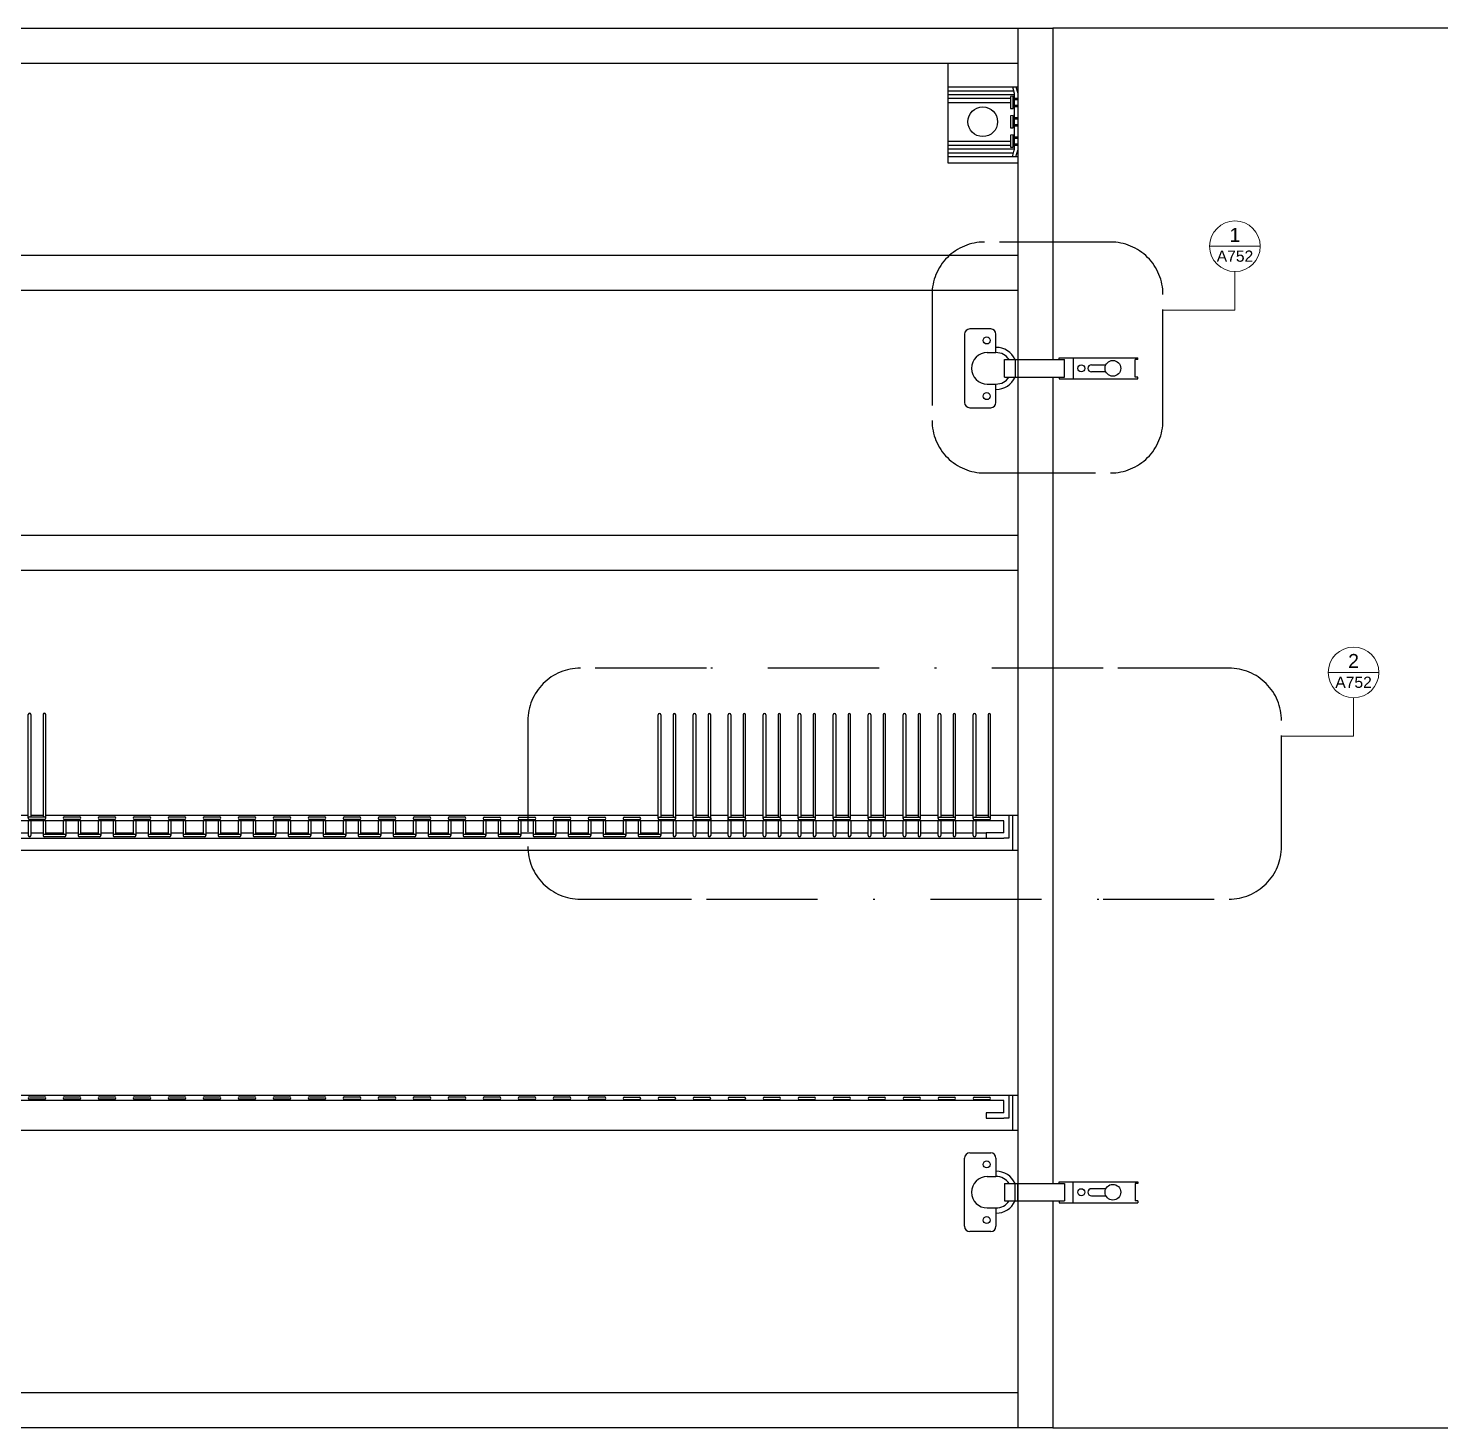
# Model space of a CAD drawing. Header units: millimetres. Extents: x 6384 to 7139, y 3709 to 4012.
# Drawn here: x 6524.3 to 6605, y 3715.3 to 3795.3 of the extents above; entities that cross this region are included whole.
import ezdxf
from ezdxf.enums import TextEntityAlignment as Align

# ---------------------------------------------------------------- set-up
doc = ezdxf.new("R2010")
doc.units = ezdxf.units.MM
doc.linetypes.add('TRATTOPUNTO', pattern=[25.4, 12.7, -6.35, 0, -6.35])
doc.layers.add('A-ANNO-SYMB', color=3, linetype='Continuous', lineweight=15)
for name, color, linetype in [('linee sezionate', 5, 'Continuous'), ('prospetti', 2, 'Continuous'), ('simboli tratteggiati', 1, 'Continuous'), ('viti', 4, 'Continuous')]:
    doc.layers.add(name, color=color, linetype=linetype)
doc.styles.add('ARIAL', font='arial.ttf')
doc.styles.get("Standard").update_dxf_attribs({"font": 'arial.ttf'})

# ---------------------------------------------------------------- blocks, each defined once
blk = doc.blocks.new('DETAGLI')
at = {"layer": 'A-ANNO-SYMB', "linetype": 'Continuous'}
blk.add_line((486.66, 356.17), (504.76, 356.17), dxfattribs=at)
blk.add_circle((495.71, 356.17), 9.05, dxfattribs=at)
for tag, p in [('TAVOLA', (495.71, 362.76)), ('SEZIONE', (495.71, 354.67))]:
    blk.add_attdef(tag, text='', height=5, dxfattribs=at).set_placement(p, align=Align.TOP_CENTER)

msp = doc.modelspace()

# ---------------------------------------------------------------- linework, layer by layer
at = {"layer": 'A-ANNO-SYMB'}
for p, q in [((6593.228, 3781.354), (6593.228, 3779.154)), ((6593.228, 3779.154), (6589.113, 3779.154)), ((6600.004, 3756.995), (6600.004, 3754.795)), ((6600.004, 3754.795), (6595.889, 3754.795))]:
    msp.add_line(p, q, dxfattribs=at)
at = {"layer": 'linee sezionate'}
for p, q in [((6524.265, 3750.118), (6524.265, 3756.049)), ((6524.415, 3756.049), (6524.415, 3750.193)), ((6525.115, 3756.049), (6525.115, 3750.193)), ((6525.265, 3750.118), (6525.265, 3756.049)), ((6560.264, 3750.096), (6560.264, 3756.026)), ((6560.414, 3756.026), (6560.414, 3750.171)), ((6561.114, 3756.026), (6561.114, 3750.171)), ((6561.264, 3750.096), (6561.264, 3756.026)), ((6562.264, 3750.096), (6562.264, 3756.026)), ((6562.414, 3756.026), (6562.414, 3750.171)), ((6563.114, 3756.026), (6563.114, 3750.171)), ((6563.264, 3750.096), (6563.264, 3756.026)), ((6564.264, 3750.096), (6564.264, 3756.026)), ((6564.414, 3756.026), (6564.414, 3750.171)), ((6565.114, 3756.026), (6565.114, 3750.171)), ((6565.264, 3750.096), (6565.264, 3756.026)), ((6566.264, 3750.096), (6566.264, 3756.026)), ((6566.414, 3756.026), (6566.414, 3750.171)), ((6567.114, 3756.026), (6567.114, 3750.171)), ((6567.264, 3750.096), (6567.264, 3756.026)), ((6568.264, 3750.095), (6568.264, 3756.026)), ((6568.414, 3756.026), (6568.414, 3750.17)), ((6569.114, 3756.026), (6569.114, 3750.17)), ((6569.264, 3750.095), (6569.264, 3756.026)), ((6570.264, 3750.095), (6570.264, 3756.026)), ((6570.414, 3756.026), (6570.414, 3750.17)), ((6571.114, 3756.026), (6571.114, 3750.17)), ((6571.264, 3750.095), (6571.264, 3756.026)), ((6572.264, 3750.095), (6572.264, 3756.026)), ((6572.414, 3756.026), (6572.414, 3750.17)), ((6573.114, 3756.026), (6573.114, 3750.17)), ((6573.264, 3750.095), (6573.264, 3756.026)), ((6574.264, 3750.095), (6574.264, 3756.026)), ((6574.414, 3756.026), (6574.414, 3750.17)), ((6575.114, 3756.026), (6575.114, 3750.17)), ((6575.264, 3750.095), (6575.264, 3756.026)), ((6576.264, 3750.095), (6576.264, 3756.026)), ((6576.414, 3756.026), (6576.414, 3750.17)), ((6577.114, 3756.026), (6577.114, 3750.17)), ((6577.264, 3750.095), (6577.264, 3756.026)), ((6578.264, 3750.095), (6578.264, 3756.026)), ((6578.414, 3756.026), (6578.414, 3750.17)), ((6579.114, 3756.026), (6579.114, 3750.17)), ((6579.264, 3750.095), (6579.264, 3756.026)), ((6580.011, 3749.968), (6507.115, 3749.968)), ((6524.265, 3750.268), (6523.265, 3750.268)), ((6524.265, 3749.968), (6524.265, 3749.118)), ((6524.334, 3750.193), (6525.196, 3750.193)), ((6525.196, 3750.043), (6524.334, 3750.043)), ((6525.115, 3750.268), (6524.415, 3750.268)), ((6524.415, 3749.968), (6524.415, 3749.118)), ((6525.115, 3749.968), (6525.115, 3749.118)), ((6560.264, 3750.268), (6525.265, 3750.268)), ((6525.265, 3749.193), (6525.265, 3749.968)), ((6526.265, 3749.968), (6526.265, 3749.193)), ((6526.334, 3750.193), (6527.196, 3750.193)), ((6527.196, 3750.043), (6526.334, 3750.043)), ((6526.415, 3749.968), (6526.415, 3749.118)), ((6527.115, 3749.968), (6527.115, 3749.118)), ((6527.265, 3749.193), (6527.265, 3749.968)), ((6528.265, 3749.968), (6528.265, 3749.193)), ((6528.334, 3750.193), (6529.196, 3750.193)), ((6529.196, 3750.043), (6528.334, 3750.043)), ((6528.415, 3749.968), (6528.415, 3749.118)), ((6529.115, 3749.968), (6529.115, 3749.118)), ((6529.265, 3749.193), (6529.265, 3749.968)), ((6530.265, 3749.968), (6530.265, 3749.193)), ((6530.334, 3750.193), (6531.196, 3750.193)), ((6531.196, 3750.043), (6530.334, 3750.043)), ((6530.415, 3749.968), (6530.415, 3749.118)), ((6531.115, 3749.968), (6531.115, 3749.118)), ((6531.265, 3749.193), (6531.265, 3749.968)), ((6532.265, 3749.968), (6532.265, 3749.193)), ((6532.334, 3750.193), (6533.196, 3750.193)), ((6533.196, 3750.043), (6532.334, 3750.043)), ((6532.415, 3749.968), (6532.415, 3749.118)), ((6533.115, 3749.968), (6533.115, 3749.118)), ((6533.265, 3749.193), (6533.265, 3749.968)), ((6534.265, 3749.968), (6534.265, 3749.193)), ((6534.334, 3750.193), (6535.196, 3750.193)), ((6535.196, 3750.043), (6534.334, 3750.043)), ((6534.415, 3749.968), (6534.415, 3749.118)), ((6535.115, 3749.968), (6535.115, 3749.118)), ((6535.265, 3749.193), (6535.265, 3749.968)), ((6536.265, 3749.968), (6536.265, 3749.193)), ((6536.334, 3750.193), (6537.196, 3750.193)), ((6537.196, 3750.043), (6536.334, 3750.043)), ((6536.415, 3749.968), (6536.415, 3749.118)), ((6537.115, 3749.968), (6537.115, 3749.118)), ((6537.265, 3749.193), (6537.265, 3749.968)), ((6538.265, 3749.968), (6538.265, 3749.193)), ((6538.334, 3750.193), (6539.196, 3750.193)), ((6539.196, 3750.043), (6538.334, 3750.043)), ((6538.415, 3749.968), (6538.415, 3749.118)), ((6539.115, 3749.968), (6539.115, 3749.118)), ((6539.265, 3749.193), (6539.265, 3749.968)), ((6540.265, 3749.968), (6540.265, 3749.193)), ((6540.334, 3750.193), (6541.196, 3750.193)), ((6541.196, 3750.043), (6540.334, 3750.043)), ((6540.415, 3749.968), (6540.415, 3749.118)), ((6541.115, 3749.968), (6541.115, 3749.118)), ((6541.265, 3749.193), (6541.265, 3749.968)), ((6542.265, 3750.118), (6542.265, 3750.1)), ((6542.265, 3749.968), (6542.265, 3749.193)), ((6542.334, 3750.184), (6543.195, 3750.184)), ((6543.195, 3750.034), (6542.334, 3750.034)), ((6542.415, 3749.968), (6542.415, 3749.118)), ((6543.115, 3749.968), (6543.115, 3749.118)), ((6543.265, 3749.193), (6543.265, 3749.968)), ((6544.265, 3750.118), (6544.265, 3750.1)), ((6544.265, 3749.968), (6544.265, 3749.193)), ((6544.334, 3750.184), (6545.195, 3750.184)), ((6545.195, 3750.034), (6544.334, 3750.034)), ((6544.415, 3749.968), (6544.415, 3749.118)), ((6545.115, 3749.968), (6545.115, 3749.118)), ((6545.265, 3749.193), (6545.265, 3749.968)), ((6546.265, 3750.118), (6546.265, 3750.1)), ((6546.265, 3749.968), (6546.265, 3749.193)), ((6546.334, 3750.184), (6547.195, 3750.184)), ((6547.195, 3750.034), (6546.334, 3750.034)), ((6546.415, 3749.968), (6546.415, 3749.118)), ((6547.115, 3749.968), (6547.115, 3749.118)), ((6547.265, 3749.193), (6547.265, 3749.968)), ((6548.265, 3750.118), (6548.265, 3750.1)), ((6548.265, 3749.968), (6548.265, 3749.193)), ((6548.334, 3750.184), (6549.195, 3750.184)), ((6549.195, 3750.034), (6548.334, 3750.034)), ((6548.415, 3749.968), (6548.415, 3749.118)), ((6549.115, 3749.968), (6549.115, 3749.118)), ((6549.265, 3749.193), (6549.265, 3749.968)), ((6550.265, 3750.118), (6550.265, 3750.09)), ((6550.265, 3749.968), (6550.265, 3749.193)), ((6550.333, 3750.177), (6551.195, 3750.177)), ((6551.195, 3750.027), (6550.333, 3750.027)), ((6550.415, 3749.968), (6550.415, 3749.118)), ((6551.115, 3749.968), (6551.115, 3749.118)), ((6551.265, 3749.193), (6551.265, 3749.968)), ((6552.265, 3750.118), (6552.265, 3750.09)), ((6552.265, 3749.968), (6552.265, 3749.193)), ((6552.333, 3750.177), (6553.195, 3750.177)), ((6553.195, 3750.027), (6552.333, 3750.027)), ((6552.415, 3749.968), (6552.415, 3749.118)), ((6553.115, 3749.968), (6553.115, 3749.118)), ((6553.265, 3749.193), (6553.265, 3749.968)), ((6554.265, 3750.118), (6554.265, 3750.09)), ((6554.265, 3749.968), (6554.265, 3749.193)), ((6554.333, 3750.177), (6555.195, 3750.177)), ((6555.195, 3750.027), (6554.333, 3750.027)), ((6554.415, 3749.968), (6554.415, 3749.118)), ((6555.115, 3749.968), (6555.115, 3749.118)), ((6555.265, 3749.193), (6555.265, 3749.968)), ((6556.265, 3750.118), (6556.265, 3750.09)), ((6556.265, 3749.968), (6556.265, 3749.193)), ((6556.333, 3750.177), (6557.195, 3750.177)), ((6557.195, 3750.027), (6556.333, 3750.027)), ((6556.415, 3749.968), (6556.415, 3749.118)), ((6557.115, 3749.968), (6557.115, 3749.118)), ((6557.265, 3749.193), (6557.265, 3749.968)), ((6558.265, 3750.109), (6558.265, 3750.082)), ((6558.265, 3749.968), (6558.265, 3749.193)), ((6558.333, 3750.17), (6559.195, 3750.17)), ((6559.195, 3750.02), (6558.333, 3750.02)), ((6558.415, 3749.968), (6558.415, 3749.118)), ((6559.115, 3749.968), (6559.115, 3749.118)), ((6559.265, 3749.193), (6559.265, 3749.968)), ((6560.265, 3750.118), (6560.265, 3750.082)), ((6560.265, 3749.968), (6560.265, 3749.193)), ((6560.333, 3750.17), (6561.195, 3750.17)), ((6561.195, 3750.02), (6560.333, 3750.02)), ((6561.114, 3750.268), (6560.414, 3750.268)), ((6560.415, 3749.968), (6560.415, 3749.118)), ((6561.115, 3749.968), (6561.115, 3749.118)), ((6562.264, 3750.268), (6561.264, 3750.268)), ((6561.265, 3749.968), (6561.265, 3749.118)), ((6562.265, 3750.109), (6562.265, 3750.082)), ((6562.265, 3749.118), (6562.265, 3749.968)), ((6562.333, 3750.17), (6563.195, 3750.17)), ((6563.195, 3750.02), (6562.333, 3750.02)), ((6563.114, 3750.268), (6562.414, 3750.268)), ((6562.415, 3749.968), (6562.415, 3749.118)), ((6563.115, 3750.043), (6563.115, 3749.118)), ((6564.264, 3750.268), (6563.264, 3750.268)), ((6563.265, 3750.118), (6563.265, 3749.118)), ((6564.265, 3749.118), (6564.265, 3750.118)), ((6564.265, 3750.109), (6564.265, 3750.082)), ((6564.333, 3750.17), (6565.195, 3750.17)), ((6565.195, 3750.02), (6564.333, 3750.02)), ((6565.114, 3750.268), (6564.414, 3750.268)), ((6564.415, 3750.043), (6564.415, 3749.118)), ((6565.115, 3749.968), (6565.115, 3749.118)), ((6566.264, 3750.268), (6565.264, 3750.268)), ((6565.265, 3749.968), (6565.265, 3749.118)), ((6566.265, 3750.121), (6566.265, 3750.082)), ((6566.265, 3749.118), (6566.265, 3749.968)), ((6566.333, 3750.17), (6567.195, 3750.17)), ((6567.195, 3750.02), (6566.333, 3750.02)), ((6567.114, 3750.268), (6566.414, 3750.268)), ((6566.415, 3749.968), (6566.415, 3749.118)), ((6567.115, 3750.043), (6567.115, 3749.118)), ((6568.264, 3750.268), (6567.264, 3750.268)), ((6567.265, 3750.118), (6567.265, 3749.118)), ((6568.265, 3749.118), (6568.265, 3749.968)), ((6568.333, 3750.17), (6569.195, 3750.17)), ((6569.195, 3750.02), (6568.333, 3750.02)), ((6569.114, 3750.268), (6568.414, 3750.268)), ((6568.415, 3749.968), (6568.415, 3749.118)), ((6569.115, 3749.968), (6569.115, 3749.118)), ((6570.264, 3750.268), (6569.264, 3750.268)), ((6569.265, 3749.968), (6569.265, 3749.118)), ((6570.265, 3749.118), (6570.265, 3749.968)), ((6570.333, 3750.17), (6571.195, 3750.17)), ((6571.195, 3750.02), (6570.333, 3750.02)), ((6571.114, 3750.268), (6570.414, 3750.268)), ((6570.415, 3749.968), (6570.415, 3749.118)), ((6571.115, 3749.968), (6571.115, 3749.118)), ((6572.264, 3750.268), (6571.264, 3750.268)), ((6571.265, 3749.968), (6571.265, 3749.118)), ((6572.265, 3749.118), (6572.265, 3749.968)), ((6572.333, 3750.17), (6573.195, 3750.17)), ((6573.195, 3750.02), (6572.333, 3750.02)), ((6573.114, 3750.268), (6572.414, 3750.268)), ((6572.415, 3749.968), (6572.415, 3749.118)), ((6573.115, 3749.968), (6573.115, 3749.118)), ((6574.264, 3750.268), (6573.264, 3750.268)), ((6573.265, 3749.968), (6573.265, 3749.118)), ((6574.265, 3749.118), (6574.265, 3749.968)), ((6574.333, 3750.17), (6575.195, 3750.17)), ((6575.195, 3750.02), (6574.333, 3750.02)), ((6575.114, 3750.268), (6574.414, 3750.268)), ((6574.415, 3749.968), (6574.415, 3749.118)), ((6575.115, 3749.968), (6575.115, 3749.118)), ((6576.264, 3750.268), (6575.264, 3750.268)), ((6575.265, 3749.968), (6575.265, 3749.118)), ((6576.265, 3750.109), (6576.265, 3750.082)), ((6576.265, 3749.118), (6576.265, 3749.968)), ((6576.333, 3750.17), (6577.195, 3750.17)), ((6577.195, 3750.02), (6576.333, 3750.02)), ((6577.114, 3750.268), (6576.414, 3750.268)), ((6576.415, 3749.968), (6576.415, 3749.118)), ((6577.115, 3749.968), (6577.115, 3749.118)), ((6578.264, 3750.268), (6577.264, 3750.268)), ((6577.265, 3749.968), (6577.265, 3749.118)), ((6578.265, 3749.118), (6578.265, 3749.968)), ((6578.333, 3750.17), (6579.195, 3750.17)), ((6579.195, 3750.02), (6578.333, 3750.02)), ((6579.114, 3750.268), (6578.414, 3750.268)), ((6578.415, 3749.968), (6578.415, 3749.118)), ((6580.811, 3750.268), (6579.264, 3750.268)), ((6580.011, 3749.268), (6580.011, 3749.968)), ((6580.311, 3750.268), (6580.311, 3748.968)), ((6580.511, 3750.268), (6580.511, 3748.268)), ((6506.611, 3748.968), (6579.011, 3748.968)), ((6523.265, 3749.268), (6524.265, 3749.268)), ((6524.415, 3749.268), (6525.115, 3749.268)), ((6525.184, 3749.193), (6526.346, 3749.193)), ((6526.346, 3749.043), (6525.184, 3749.043)), ((6525.265, 3749.268), (6526.265, 3749.268)), ((6526.415, 3749.268), (6527.115, 3749.268)), ((6527.184, 3749.193), (6528.346, 3749.193)), ((6528.346, 3749.043), (6527.184, 3749.043)), ((6527.265, 3749.268), (6528.265, 3749.268)), ((6528.415, 3749.268), (6529.115, 3749.268)), ((6529.184, 3749.193), (6530.346, 3749.193)), ((6530.346, 3749.043), (6529.184, 3749.043)), ((6529.265, 3749.268), (6530.265, 3749.268)), ((6530.415, 3749.268), (6531.115, 3749.268)), ((6531.184, 3749.193), (6532.346, 3749.193)), ((6532.346, 3749.043), (6531.184, 3749.043)), ((6531.265, 3749.268), (6532.265, 3749.268)), ((6532.415, 3749.268), (6533.115, 3749.268)), ((6533.184, 3749.193), (6534.346, 3749.193)), ((6534.346, 3749.043), (6533.184, 3749.043)), ((6533.265, 3749.268), (6534.265, 3749.268)), ((6534.415, 3749.268), (6535.115, 3749.268)), ((6535.184, 3749.193), (6536.346, 3749.193)), ((6536.346, 3749.043), (6535.184, 3749.043)), ((6535.265, 3749.268), (6536.265, 3749.268)), ((6536.415, 3749.268), (6537.115, 3749.268)), ((6537.184, 3749.193), (6538.346, 3749.193)), ((6538.346, 3749.043), (6537.184, 3749.043)), ((6537.265, 3749.268), (6538.265, 3749.268)), ((6538.415, 3749.268), (6539.115, 3749.268)), ((6539.184, 3749.193), (6540.346, 3749.193)), ((6540.346, 3749.043), (6539.184, 3749.043)), ((6539.265, 3749.268), (6540.265, 3749.268)), ((6540.415, 3749.268), (6541.115, 3749.268)), ((6541.184, 3749.193), (6542.346, 3749.193)), ((6542.346, 3749.043), (6541.184, 3749.043)), ((6541.265, 3749.268), (6542.265, 3749.268)), ((6542.415, 3749.268), (6543.115, 3749.268)), ((6543.184, 3749.193), (6544.346, 3749.193)), ((6544.346, 3749.043), (6543.184, 3749.043)), ((6543.265, 3749.268), (6544.265, 3749.268)), ((6544.415, 3749.268), (6545.115, 3749.268)), ((6545.184, 3749.193), (6546.346, 3749.193)), ((6546.346, 3749.043), (6545.184, 3749.043)), ((6545.265, 3749.268), (6546.265, 3749.268)), ((6546.415, 3749.268), (6547.115, 3749.268)), ((6547.184, 3749.193), (6548.346, 3749.193)), ((6548.346, 3749.043), (6547.184, 3749.043)), ((6547.265, 3749.268), (6548.265, 3749.268)), ((6548.415, 3749.268), (6549.115, 3749.268)), ((6549.184, 3749.193), (6550.346, 3749.193)), ((6550.346, 3749.043), (6549.184, 3749.043)), ((6549.265, 3749.268), (6550.265, 3749.268)), ((6550.415, 3749.268), (6551.115, 3749.268)), ((6551.184, 3749.193), (6552.346, 3749.193)), ((6552.346, 3749.043), (6551.184, 3749.043)), ((6551.265, 3749.268), (6552.265, 3749.268)), ((6552.415, 3749.268), (6553.115, 3749.268)), ((6553.184, 3749.193), (6554.346, 3749.193)), ((6554.346, 3749.043), (6553.184, 3749.043)), ((6553.265, 3749.268), (6554.265, 3749.268)), ((6554.415, 3749.268), (6555.115, 3749.268)), ((6555.184, 3749.193), (6556.346, 3749.193)), ((6556.346, 3749.043), (6555.184, 3749.043)), ((6555.265, 3749.268), (6556.265, 3749.268)), ((6556.415, 3749.268), (6557.115, 3749.268)), ((6557.184, 3749.193), (6558.346, 3749.193)), ((6558.346, 3749.043), (6557.184, 3749.043)), ((6557.265, 3749.268), (6558.265, 3749.268)), ((6558.415, 3749.268), (6559.115, 3749.268)), ((6559.184, 3749.193), (6560.346, 3749.193)), ((6560.346, 3749.043), (6559.184, 3749.043)), ((6559.265, 3749.268), (6560.265, 3749.268)), ((6560.415, 3749.268), (6561.115, 3749.268)), ((6561.265, 3749.268), (6562.265, 3749.268)), ((6562.415, 3749.268), (6563.115, 3749.268)), ((6563.265, 3749.268), (6564.265, 3749.268)), ((6564.415, 3749.268), (6565.115, 3749.268)), ((6565.265, 3749.268), (6566.265, 3749.268)), ((6566.415, 3749.268), (6567.115, 3749.268)), ((6567.265, 3749.268), (6568.265, 3749.268)), ((6568.415, 3749.268), (6569.115, 3749.268)), ((6569.265, 3749.268), (6570.265, 3749.268)), ((6570.415, 3749.268), (6571.115, 3749.268)), ((6571.265, 3749.268), (6572.265, 3749.268)), ((6572.415, 3749.268), (6573.115, 3749.268)), ((6573.265, 3749.268), (6574.265, 3749.268)), ((6574.415, 3749.268), (6575.115, 3749.268)), ((6575.265, 3749.268), (6576.265, 3749.268)), ((6576.415, 3749.268), (6577.115, 3749.268)), ((6577.265, 3749.268), (6578.265, 3749.268)), ((6578.415, 3749.268), (6579.011, 3749.268)), ((6580.011, 3749.268), (6579.011, 3749.268)), ((6579.011, 3749.268), (6579.011, 3748.968)), ((6579.011, 3748.968), (6580.011, 3748.968)), ((6580.311, 3748.968), (6580.011, 3748.968)), ((6580.811, 3734.268), (6504.811, 3734.268)), ((6580.311, 3734.268), (6580.311, 3732.968)), ((6580.511, 3734.268), (6580.511, 3732.268)), ((6580.011, 3733.968), (6505.611, 3733.968)), ((6524.334, 3734.193), (6525.196, 3734.193)), ((6525.196, 3734.043), (6524.334, 3734.043)), ((6526.334, 3734.193), (6527.196, 3734.193)), ((6527.196, 3734.043), (6526.334, 3734.043)), ((6528.334, 3734.193), (6529.196, 3734.193)), ((6529.196, 3734.043), (6528.334, 3734.043)), ((6530.334, 3734.193), (6531.196, 3734.193)), ((6531.196, 3734.043), (6530.334, 3734.043)), ((6532.334, 3734.193), (6533.196, 3734.193)), ((6533.196, 3734.043), (6532.334, 3734.043)), ((6534.334, 3734.193), (6535.196, 3734.193)), ((6535.196, 3734.043), (6534.334, 3734.043)), ((6536.334, 3734.193), (6537.196, 3734.193)), ((6537.196, 3734.043), (6536.334, 3734.043)), ((6538.334, 3734.193), (6539.196, 3734.193)), ((6539.196, 3734.043), (6538.334, 3734.043)), ((6540.334, 3734.193), (6541.196, 3734.193)), ((6541.196, 3734.043), (6540.334, 3734.043)), ((6542.334, 3734.184), (6543.195, 3734.184)), ((6543.195, 3734.034), (6542.334, 3734.034)), ((6544.334, 3734.184), (6545.195, 3734.184)), ((6545.195, 3734.034), (6544.334, 3734.034)), ((6546.334, 3734.184), (6547.195, 3734.184)), ((6547.195, 3734.034), (6546.334, 3734.034)), ((6548.334, 3734.184), (6549.195, 3734.184)), ((6549.195, 3734.034), (6548.334, 3734.034)), ((6550.333, 3734.177), (6551.195, 3734.177)), ((6551.195, 3734.027), (6550.333, 3734.027)), ((6552.333, 3734.177), (6553.195, 3734.177)), ((6553.195, 3734.027), (6552.333, 3734.027)), ((6554.333, 3734.177), (6555.195, 3734.177)), ((6555.195, 3734.027), (6554.333, 3734.027)), ((6556.333, 3734.177), (6557.195, 3734.177)), ((6557.195, 3734.027), (6556.333, 3734.027)), ((6558.333, 3734.17), (6559.195, 3734.17)), ((6559.195, 3734.02), (6558.333, 3734.02)), ((6560.333, 3734.17), (6561.195, 3734.17)), ((6561.195, 3734.02), (6560.333, 3734.02)), ((6562.333, 3734.17), (6563.195, 3734.17)), ((6563.195, 3734.02), (6562.333, 3734.02)), ((6564.333, 3734.17), (6565.195, 3734.17)), ((6565.195, 3734.02), (6564.333, 3734.02)), ((6566.333, 3734.17), (6567.195, 3734.17)), ((6567.195, 3734.02), (6566.333, 3734.02)), ((6568.333, 3734.17), (6569.195, 3734.17)), ((6569.195, 3734.02), (6568.333, 3734.02)), ((6570.333, 3734.17), (6571.195, 3734.17)), ((6571.195, 3734.02), (6570.333, 3734.02)), ((6572.333, 3734.17), (6573.195, 3734.17)), ((6573.195, 3734.02), (6572.333, 3734.02)), ((6574.333, 3734.17), (6575.195, 3734.17)), ((6575.195, 3734.02), (6574.333, 3734.02)), ((6576.333, 3734.17), (6577.195, 3734.17)), ((6577.195, 3734.02), (6576.333, 3734.02)), ((6578.333, 3734.17), (6579.195, 3734.17)), ((6579.195, 3734.02), (6578.333, 3734.02)), ((6580.011, 3733.268), (6580.011, 3733.968)), ((6580.011, 3733.268), (6579.011, 3733.268)), ((6579.011, 3733.268), (6579.011, 3732.968)), ((6579.011, 3732.968), (6580.011, 3732.968)), ((6580.311, 3732.968), (6580.011, 3732.968))]:
    msp.add_line(p, q, dxfattribs=at)
for centre, start, end in [((6524.34, 3756.043), 4.69191, 175.30809), ((6525.19, 3756.043), 4.69191, 175.30809), ((6560.339, 3756.02), 4.69191, 175.30809), ((6561.189, 3756.02), 4.69191, 175.30809), ((6562.339, 3756.02), 4.69191, 175.30809), ((6563.189, 3756.02), 4.69191, 175.30809), ((6564.339, 3756.02), 4.69191, 175.30809), ((6565.189, 3756.02), 4.69191, 175.30809), ((6566.339, 3756.02), 4.69191, 175.30809), ((6567.189, 3756.02), 4.69191, 175.30809), ((6568.339, 3756.02), 4.69191, 175.30809), ((6569.189, 3756.02), 4.69191, 175.30809), ((6570.339, 3756.02), 4.69191, 175.30809), ((6571.189, 3756.02), 4.69191, 175.30809), ((6572.339, 3756.02), 4.69191, 175.30809), ((6573.189, 3756.02), 4.69191, 175.30809), ((6574.339, 3756.02), 4.69191, 175.30809), ((6575.189, 3756.02), 4.69191, 175.30809), ((6576.339, 3756.02), 4.69191, 175.30809), ((6577.189, 3756.02), 4.69191, 175.30809), ((6578.339, 3756.02), 4.69191, 175.30809), ((6579.189, 3756.02), 4.69191, 175.30809), ((6524.34, 3750.118), 94.69191, 265.30809), ((6525.19, 3750.118), 274.69191, 85.30809), ((6526.34, 3750.118), 94.69191, 265.30809), ((6527.19, 3750.118), 274.69191, 85.30809), ((6528.34, 3750.118), 94.69191, 265.30809), ((6529.19, 3750.118), 274.69191, 85.30809), ((6530.34, 3750.118), 94.69191, 265.30809), ((6531.19, 3750.118), 274.69191, 85.30809), ((6532.34, 3750.118), 94.69191, 265.30809), ((6533.19, 3750.118), 274.69191, 85.30809), ((6534.34, 3750.118), 94.69191, 265.30809), ((6535.19, 3750.118), 274.69191, 85.30809), ((6536.34, 3750.118), 94.69191, 265.30809), ((6537.19, 3750.118), 274.69191, 85.30809), ((6538.34, 3750.118), 94.69191, 265.30809), ((6539.19, 3750.118), 274.69191, 85.30809), ((6540.34, 3750.118), 94.69191, 265.30809), ((6541.19, 3750.118), 274.69191, 85.30809), ((6542.34, 3750.109), 94.69191, 265.30809), ((6543.189, 3750.109), 274.69191, 85.30809), ((6544.34, 3750.109), 94.69191, 265.30809), ((6545.189, 3750.109), 274.69191, 85.30809), ((6546.34, 3750.109), 94.69191, 265.30809), ((6547.189, 3750.109), 274.69191, 85.30809), ((6548.34, 3750.109), 94.69191, 265.30809), ((6549.189, 3750.109), 274.69191, 85.30809), ((6550.339, 3750.102), 94.69191, 265.30809), ((6551.189, 3750.102), 274.69191, 85.30809), ((6552.339, 3750.102), 94.69191, 265.30809), ((6553.189, 3750.102), 274.69191, 85.30809), ((6554.339, 3750.102), 94.69191, 265.30809), ((6555.189, 3750.102), 274.69191, 85.30809), ((6556.339, 3750.102), 94.69191, 265.30809), ((6557.189, 3750.102), 274.69191, 85.30809), ((6558.339, 3750.095), 94.69191, 265.30809), ((6559.189, 3750.095), 274.69191, 85.30809), ((6560.339, 3750.095), 94.69191, 265.30809), ((6561.189, 3750.095), 274.69191, 85.30809), ((6562.339, 3750.095), 94.69191, 265.30809), ((6563.189, 3750.095), 274.69191, 85.30809), ((6564.339, 3750.095), 94.69191, 265.30809), ((6565.189, 3750.095), 274.69191, 85.30809), ((6566.339, 3750.095), 94.69191, 265.30809), ((6567.189, 3750.095), 274.69191, 85.30809), ((6568.339, 3750.095), 94.69191, 265.30809), ((6569.189, 3750.095), 274.69191, 85.30809), ((6570.339, 3750.095), 94.69191, 265.30809), ((6571.189, 3750.095), 274.69191, 85.30809), ((6572.339, 3750.095), 94.69191, 265.30809), ((6573.189, 3750.095), 274.69191, 85.30809), ((6574.339, 3750.095), 94.69191, 265.30809), ((6575.189, 3750.095), 274.69191, 85.30809), ((6576.339, 3750.095), 94.69191, 265.30809), ((6577.189, 3750.095), 274.69191, 85.30809), ((6578.339, 3750.095), 94.69191, 265.30809), ((6579.189, 3750.095), 274.69191, 85.30809), ((6524.34, 3749.124), 184.69191, 355.30809), ((6525.19, 3749.118), 94.69191, 265.30809), ((6526.34, 3749.118), 274.69191, 85.30809), ((6527.19, 3749.118), 94.69191, 265.30809), ((6528.34, 3749.118), 274.69191, 85.30809), ((6529.19, 3749.118), 94.69191, 265.30809), ((6530.34, 3749.118), 274.69191, 85.30809), ((6531.19, 3749.118), 94.69191, 265.30809), ((6532.34, 3749.118), 274.69191, 85.30809), ((6533.19, 3749.118), 94.69191, 265.30809), ((6534.34, 3749.118), 274.69191, 85.30809), ((6535.19, 3749.118), 94.69191, 265.30809), ((6536.34, 3749.118), 274.69191, 85.30809), ((6537.19, 3749.118), 94.69191, 265.30809), ((6538.34, 3749.118), 274.69191, 85.30809), ((6539.19, 3749.118), 94.69191, 265.30809), ((6540.34, 3749.118), 274.69191, 85.30809), ((6541.19, 3749.118), 94.69191, 265.30809), ((6542.34, 3749.118), 274.69191, 85.30809), ((6543.19, 3749.118), 94.69191, 265.30809), ((6544.34, 3749.118), 274.69191, 85.30809), ((6545.19, 3749.118), 94.69191, 265.30809), ((6546.34, 3749.118), 274.69191, 85.30809), ((6547.19, 3749.118), 94.69191, 265.30809), ((6548.34, 3749.118), 274.69191, 85.30809), ((6549.19, 3749.118), 94.69191, 265.30809), ((6550.34, 3749.118), 274.69191, 85.30809), ((6551.19, 3749.118), 94.69191, 265.30809), ((6552.34, 3749.118), 274.69191, 85.30809), ((6553.19, 3749.118), 94.69191, 265.30809), ((6554.34, 3749.118), 274.69191, 85.30809), ((6555.19, 3749.118), 94.69191, 265.30809), ((6556.34, 3749.118), 274.69191, 85.30809), ((6557.19, 3749.118), 94.69191, 265.30809), ((6558.34, 3749.118), 274.69191, 85.30809), ((6559.19, 3749.118), 94.69191, 265.30809), ((6560.34, 3749.118), 274.69191, 85.30809), ((6561.19, 3749.124), 184.69191, 355.30809), ((6562.34, 3749.124), 184.69191, 355.30809), ((6563.19, 3749.124), 184.69191, 355.30809), ((6564.34, 3749.124), 184.69191, 355.30809), ((6565.19, 3749.124), 184.69191, 355.30809), ((6566.34, 3749.124), 184.69191, 355.30809), ((6567.19, 3749.124), 184.69191, 355.30809), ((6568.34, 3749.124), 184.69191, 355.30809), ((6569.19, 3749.124), 184.69191, 355.30809), ((6570.34, 3749.124), 184.69191, 355.30809), ((6571.19, 3749.124), 184.69191, 355.30809), ((6572.34, 3749.124), 184.69191, 355.30809), ((6573.19, 3749.124), 184.69191, 355.30809), ((6574.34, 3749.124), 184.69191, 355.30809), ((6575.19, 3749.124), 184.69191, 355.30809), ((6576.34, 3749.124), 184.69191, 355.30809), ((6577.19, 3749.124), 184.69191, 355.30809), ((6578.34, 3749.124), 184.69191, 355.30809), ((6524.34, 3734.118), 94.69191, 265.30809), ((6525.19, 3734.118), 274.69191, 85.30809), ((6526.34, 3734.118), 94.69191, 265.30809), ((6527.19, 3734.118), 274.69191, 85.30809), ((6528.34, 3734.118), 94.69191, 265.30809), ((6529.19, 3734.118), 274.69191, 85.30809), ((6530.34, 3734.118), 94.69191, 265.30809), ((6531.19, 3734.118), 274.69191, 85.30809), ((6532.34, 3734.118), 94.69191, 265.30809), ((6533.19, 3734.118), 274.69191, 85.30809), ((6534.34, 3734.118), 94.69191, 265.30809), ((6535.19, 3734.118), 274.69191, 85.30809), ((6536.34, 3734.118), 94.69191, 265.30809), ((6537.19, 3734.118), 274.69191, 85.30809), ((6538.34, 3734.118), 94.69191, 265.30809), ((6539.19, 3734.118), 274.69191, 85.30809), ((6540.34, 3734.118), 94.69191, 265.30809), ((6541.19, 3734.118), 274.69191, 85.30809), ((6542.34, 3734.109), 94.69191, 265.30809), ((6543.189, 3734.109), 274.69191, 85.30809), ((6544.34, 3734.109), 94.69191, 265.30809), ((6545.189, 3734.109), 274.69191, 85.30809), ((6546.34, 3734.109), 94.69191, 265.30809), ((6547.189, 3734.109), 274.69191, 85.30809), ((6548.34, 3734.109), 94.69191, 265.30809), ((6549.189, 3734.109), 274.69191, 85.30809), ((6550.339, 3734.102), 94.69191, 265.30809), ((6551.189, 3734.102), 274.69191, 85.30809), ((6552.339, 3734.102), 94.69191, 265.30809), ((6553.189, 3734.102), 274.69191, 85.30809), ((6554.339, 3734.102), 94.69191, 265.30809), ((6555.189, 3734.102), 274.69191, 85.30809), ((6556.339, 3734.102), 94.69191, 265.30809), ((6557.189, 3734.102), 274.69191, 85.30809), ((6558.339, 3734.095), 94.69191, 265.30809), ((6559.189, 3734.095), 274.69191, 85.30809), ((6560.339, 3734.095), 94.69191, 265.30809), ((6561.189, 3734.095), 274.69191, 85.30809), ((6562.339, 3734.095), 94.69191, 265.30809), ((6563.189, 3734.095), 274.69191, 85.30809), ((6564.339, 3734.095), 94.69191, 265.30809), ((6565.189, 3734.095), 274.69191, 85.30809), ((6566.339, 3734.095), 94.69191, 265.30809), ((6567.189, 3734.095), 274.69191, 85.30809), ((6568.339, 3734.095), 94.69191, 265.30809), ((6569.189, 3734.095), 274.69191, 85.30809), ((6570.339, 3734.095), 94.69191, 265.30809), ((6571.189, 3734.095), 274.69191, 85.30809), ((6572.339, 3734.095), 94.69191, 265.30809), ((6573.189, 3734.095), 274.69191, 85.30809), ((6574.339, 3734.095), 94.69191, 265.30809), ((6575.189, 3734.095), 274.69191, 85.30809), ((6576.339, 3734.095), 94.69191, 265.30809), ((6577.189, 3734.095), 274.69191, 85.30809), ((6578.339, 3734.095), 94.69191, 265.30809), ((6579.189, 3734.095), 274.69191, 85.30809)]:
    msp.add_arc(centre, 0.0753, start, end, dxfattribs=at)
at = {"layer": 'prospetti'}
for p, q in [((6502.811, 3795.268), (6582.811, 3795.268)), ((6580.811, 3795.268), (6580.811, 3715.268)), ((6582.811, 3795.268), (6582.811, 3776.327)), ((6622.811, 3795.268), (6582.811, 3795.268)), ((6504.811, 3793.268), (6580.811, 3793.268)), ((6576.811, 3793.268), (6576.811, 3787.567)), ((6576.811, 3787.567), (6580.811, 3787.567)), ((6580.811, 3782.268), (6504.811, 3782.268)), ((6580.811, 3780.268), (6504.811, 3780.268)), ((6582.811, 3775.327), (6582.811, 3729.232)), ((6580.811, 3766.268), (6504.811, 3766.268)), ((6580.811, 3764.268), (6504.811, 3764.268)), ((6580.811, 3748.268), (6504.811, 3748.268)), ((6580.811, 3732.268), (6504.811, 3732.268)), ((6582.811, 3728.232), (6582.811, 3715.268)), ((6580.811, 3717.268), (6504.811, 3717.268)), ((6582.811, 3715.268), (6502.811, 3715.268)), ((6582.811, 3715.268), (6622.811, 3715.268))]:
    msp.add_line(p, q, dxfattribs=at)
at = {"layer": 'simboli tratteggiati', "linetype": 'TRATTOPUNTO', "ltscale": 0.5}
msp.add_lwpolyline([(6578.913, 3769.847), (6586.113, 3769.847, 0.414214), (6589.113, 3772.847), (6589.113, 3780.047, 0.414214), (6586.113, 3783.047), (6578.913, 3783.047, 0.414214), (6575.913, 3780.047), (6575.913, 3772.847, 0.414214)], format="xyb", close=True, dxfattribs=at)
for points in [[(6563.018, 3758.688), (6555.818, 3758.688, 0.414214), (6552.818, 3755.688), (6552.818, 3748.488, 0.414214), (6555.818, 3745.488), (6563.018, 3745.488)], [(6585.689, 3745.488), (6592.889, 3745.488, 0.414214), (6595.889, 3748.488), (6595.889, 3755.688, 0.414214), (6592.889, 3758.688), (6585.689, 3758.688)]]:
    msp.add_lwpolyline(points, format="xyb", dxfattribs=at)
for points in [[(6585.689, 3758.688), (6563.018, 3758.688)], [(6563.018, 3745.488), (6585.689, 3745.488)]]:
    msp.add_lwpolyline(points, dxfattribs=at)
at = {"layer": 'viti'}
for p, q in [((6576.811, 3791.923), (6580.813, 3791.923)), ((6576.811, 3791.923), (6576.811, 3787.923)), ((6576.811, 3791.696), (6580.573, 3791.696)), ((6580.513, 3791.923), (6580.611, 3791.556)), ((6580.611, 3791.556), (6580.611, 3788.29)), ((6580.713, 3791.923), (6580.811, 3791.556)), ((6580.813, 3791.923), (6580.811, 3791.923)), ((6580.811, 3791.556), (6580.811, 3791.263)), ((6576.811, 3791.477), (6580.611, 3791.477)), ((6576.811, 3791.265), (6580.407, 3791.265)), ((6576.811, 3791.028), (6580.407, 3791.028)), ((6580.547, 3791.377), (6580.407, 3791.372)), ((6580.407, 3791.372), (6580.407, 3790.683)), ((6580.547, 3790.678), (6580.547, 3791.377)), ((6580.547, 3791.314), (6580.611, 3791.299)), ((6580.547, 3791.314), (6580.611, 3791.299)), ((6580.611, 3790.757), (6580.547, 3790.741)), ((6580.611, 3790.757), (6580.547, 3790.741)), ((6580.811, 3790.852), (6580.61, 3790.852)), ((6580.611, 3791.299), (6580.611, 3790.757)), ((6580.611, 3791.299), (6580.611, 3790.757)), ((6580.611, 3791.263), (6580.811, 3791.263)), ((6580.611, 3791.202), (6580.811, 3791.202)), ((6580.611, 3790.792), (6580.811, 3790.792)), ((6580.811, 3790.792), (6580.811, 3790.158)), ((6580.407, 3790.683), (6580.547, 3790.678)), ((6580.547, 3790.272), (6580.407, 3790.268)), ((6580.407, 3790.268), (6580.407, 3789.578)), ((6580.547, 3789.573), (6580.547, 3790.272)), ((6580.547, 3790.209), (6580.611, 3790.194)), ((6580.547, 3790.209), (6580.611, 3790.194)), ((6580.611, 3790.194), (6580.611, 3789.652)), ((6580.611, 3790.194), (6580.611, 3789.652)), ((6580.611, 3790.158), (6580.811, 3790.158)), ((6580.611, 3790.098), (6580.811, 3790.098)), ((6580.407, 3789.578), (6580.547, 3789.573)), ((6580.547, 3789.168), (6580.407, 3789.163)), ((6580.407, 3789.163), (6580.407, 3788.473)), ((6580.611, 3789.652), (6580.547, 3789.636)), ((6580.611, 3789.652), (6580.547, 3789.636)), ((6580.547, 3788.469), (6580.547, 3789.168)), ((6580.547, 3789.105), (6580.611, 3789.089)), ((6580.547, 3789.105), (6580.611, 3789.089)), ((6580.811, 3789.747), (6580.61, 3789.747)), ((6580.611, 3789.687), (6580.811, 3789.687)), ((6580.611, 3789.089), (6580.611, 3788.547)), ((6580.611, 3789.089), (6580.611, 3788.547)), ((6580.811, 3789.687), (6580.811, 3789.054)), ((6576.811, 3788.818), (6580.407, 3788.818)), ((6576.811, 3788.58), (6580.407, 3788.58)), ((6576.811, 3788.369), (6580.611, 3788.369)), ((6580.407, 3788.473), (6580.547, 3788.469)), ((6580.513, 3787.923), (6580.611, 3788.29)), ((6580.611, 3788.547), (6580.547, 3788.532)), ((6580.611, 3788.547), (6580.547, 3788.532)), ((6580.811, 3788.643), (6580.61, 3788.642)), ((6580.611, 3789.054), (6580.811, 3789.054)), ((6580.611, 3788.993), (6580.811, 3788.993)), ((6580.611, 3788.583), (6580.811, 3788.583)), ((6580.713, 3787.923), (6580.811, 3788.29)), ((6580.811, 3788.583), (6580.811, 3788.29)), ((6576.811, 3788.149), (6580.573, 3788.149)), ((6580.811, 3787.923), (6576.811, 3787.923)), ((6580.813, 3787.923), (6580.811, 3787.923)), ((6579.27, 3778.077), (6578.07, 3778.077)), ((6577.77, 3777.777), (6577.77, 3773.877)), ((6579.57, 3776.727), (6579.57, 3777.777)), ((6579.07, 3776.727), (6579.57, 3776.727)), ((6580.06, 3776.327), (6583.481, 3776.327)), ((6580.06, 3775.327), (6580.06, 3776.327)), ((6580.661, 3776.327), (6580.661, 3775.327)), ((6580.811, 3776.327), (6580.811, 3775.327)), ((6583.181, 3776.427), (6587.681, 3776.427)), ((6583.181, 3776.327), (6583.181, 3776.427)), ((6583.481, 3775.327), (6583.481, 3776.327)), ((6583.973, 3776.427), (6583.973, 3775.227)), ((6587.531, 3775.327), (6587.531, 3776.327)), ((6587.681, 3776.327), (6587.531, 3776.327)), ((6587.681, 3776.327), (6587.681, 3776.427)), ((6585.024, 3776.027), (6585.848, 3776.027)), ((6585.848, 3775.627), (6585.024, 3775.627)), ((6579.07, 3774.927), (6579.57, 3774.927)), ((6579.57, 3773.877), (6579.57, 3774.927)), ((6580.06, 3775.327), (6583.481, 3775.327)), ((6583.181, 3775.327), (6583.181, 3775.227)), ((6583.181, 3775.227), (6587.681, 3775.227)), ((6587.681, 3775.327), (6587.531, 3775.327)), ((6587.681, 3775.227), (6587.681, 3775.327)), ((6578.07, 3773.577), (6579.27, 3773.577)), ((6578.07, 3730.982), (6579.27, 3730.982)), ((6577.77, 3726.782), (6577.77, 3730.682)), ((6579.57, 3730.682), (6579.57, 3729.632)), ((6579.07, 3729.632), (6579.57, 3729.632)), ((6580.06, 3729.232), (6583.481, 3729.232)), ((6580.06, 3729.232), (6580.06, 3728.232)), ((6580.661, 3728.232), (6580.661, 3729.232)), ((6580.811, 3728.232), (6580.811, 3729.232)), ((6583.181, 3729.232), (6583.181, 3729.332)), ((6583.181, 3729.332), (6587.681, 3729.332)), ((6583.481, 3729.232), (6583.481, 3728.232)), ((6583.973, 3728.132), (6583.973, 3729.332)), ((6585.848, 3728.932), (6585.024, 3728.932)), ((6587.531, 3729.232), (6587.531, 3728.232)), ((6587.681, 3729.232), (6587.531, 3729.232)), ((6587.681, 3729.332), (6587.681, 3729.232)), ((6579.07, 3727.832), (6579.57, 3727.832)), ((6579.57, 3727.832), (6579.57, 3726.782)), ((6580.06, 3728.232), (6583.481, 3728.232)), ((6583.181, 3728.232), (6583.181, 3728.132)), ((6583.181, 3728.132), (6587.681, 3728.132)), ((6585.024, 3728.532), (6585.848, 3728.532)), ((6587.681, 3728.232), (6587.531, 3728.232)), ((6587.681, 3728.232), (6587.681, 3728.132)), ((6579.27, 3726.482), (6578.07, 3726.482))]:
    msp.add_line(p, q, dxfattribs=at)
for centre, radius in [((6578.811, 3789.923), 0.848), ((6579.043, 3777.421), 0.2), ((6586.251, 3775.827), 0.45), ((6584.443, 3775.827), 0.2), ((6579.043, 3774.239), 0.2), ((6579.043, 3730.32), 0.2), ((6584.443, 3728.732), 0.2), ((6586.251, 3728.732), 0.45), ((6579.043, 3727.138), 0.2)]:
    msp.add_circle(centre, radius, dxfattribs=at)
for centre, radius, start, end in [((6578.07, 3777.777), 0.3, 90, 180), ((6579.27, 3777.777), 0.3, 0, 90), ((6579.57, 3775.827), 1.2, 24.62432, 90), ((6579.07, 3775.827), 0.9, 90, 270), ((6579.57, 3775.827), 0.9, 33.74899, 90), ((6585.024, 3775.827), 0.2, 90, 180), ((6585.024, 3775.827), 0.2, 180, 270), ((6579.57, 3775.827), 0.9, 270, 326.25101), ((6579.57, 3775.827), 1.2, 270, 335.37568), ((6578.07, 3773.877), 0.3, 180, 270), ((6579.27, 3773.877), 0.3, 270, 0), ((6578.07, 3730.682), 0.3, 90, 180), ((6579.27, 3730.682), 0.3, 0, 90), ((6579.07, 3728.732), 0.9, 90, 270), ((6579.57, 3728.732), 1.2, 24.62432, 90), ((6579.57, 3728.732), 0.9, 33.74899, 90), ((6585.024, 3728.732), 0.2, 90, 180), ((6585.024, 3728.732), 0.2, 180, 270), ((6579.57, 3728.732), 0.9, 270, 326.25101), ((6579.57, 3728.732), 1.2, 270, 335.37568), ((6578.07, 3726.782), 0.3, 180, 270), ((6579.27, 3726.782), 0.3, 270, 0)]:
    msp.add_arc(centre, radius, start, end, dxfattribs=at)

# ---------------------------------------------------------------- block references
at = {"layer": 'A-ANNO-SYMB'}
ref = msp.add_blockref('DETAGLI', (6513.914, 3725.815), dxfattribs=dict(at, xscale=0.16, yscale=0.16, zscale=0.16))
ref.add_attrib('SEZIONE', 'A752', dxfattribs={"linetype": 'Continuous', "height": 0.64, "style": 'ARIAL'}).set_placement((6593.228, 3782.562), align=Align.TOP_CENTER)
ref.add_attrib('TAVOLA', '1', dxfattribs={"linetype": 'Continuous', "height": 0.8, "style": 'ARIAL'}).set_placement((6593.228, 3783.857), align=Align.TOP_CENTER)
ref = msp.add_blockref('DETAGLI', (6520.69, 3701.456), dxfattribs=dict(at, xscale=0.16, yscale=0.16, zscale=0.16))
ref.add_attrib('SEZIONE', 'A752', dxfattribs={"linetype": 'Continuous', "height": 0.64, "style": 'ARIAL'}).set_placement((6600.004, 3758.203), align=Align.TOP_CENTER)
ref.add_attrib('TAVOLA', '2', dxfattribs={"linetype": 'Continuous', "height": 0.8, "style": 'ARIAL'}).set_placement((6600.004, 3759.498), align=Align.TOP_CENTER)

doc.saveas('drawing.dxf')
